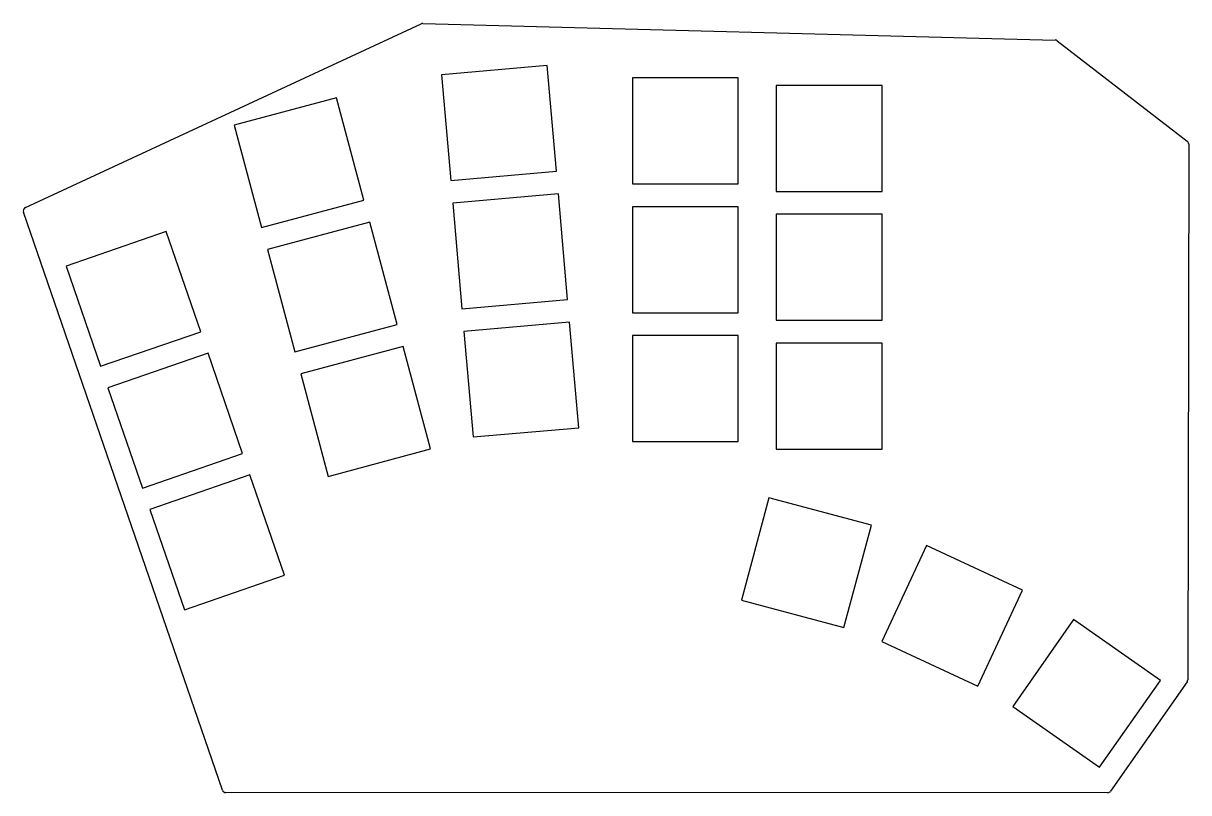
# Model space of a CAD drawing. Header units: millimetres. Extents: x -31 to 123, y -34 to 68.
import ezdxf

# ---------------------------------------------------------------- set-up
doc = ezdxf.new("R2010")
doc.units = ezdxf.units.MM

msp = doc.modelspace()

# ---------------------------------------------------------------- linework, layer by layer
for p, q in [((-30.86, 43.28), (21.4, 67.55)), ((21.62, 67.6), (105.16, 65.39)), ((105.45, 65.29), (122.63, 52.04)), ((38.06, 62.03), (24.11, 60.81)), ((39.28, 48.08), (38.06, 62.03)), ((24.11, 60.81), (25.33, 46.86)), ((63.32, 60.39), (49.32, 60.39)), ((49.32, 60.39), (49.32, 46.39)), ((63.32, 46.39), (63.32, 60.39)), ((82.32, 59.39), (68.32, 59.39)), ((68.32, 59.39), (68.32, 45.39)), ((82.32, 45.39), (82.32, 59.39)), ((10.24, 57.78), (-3.28, 54.16)), ((13.86, 44.26), (10.24, 57.78)), ((-3.28, 54.16), (0.34, 40.63)), ((122.82, 51.64), (122.69, -19.07)), ((25.33, 46.86), (39.28, 48.08)), ((49.32, 46.39), (63.32, 46.39)), ((39.54, 45.09), (25.59, 43.87)), ((40.76, 31.14), (39.54, 45.09)), ((68.32, 45.39), (82.32, 45.39)), ((0.34, 40.63), (13.86, 44.26)), ((25.59, 43.87), (26.81, 29.92)), ((63.32, 43.39), (49.32, 43.39)), ((49.32, 43.39), (49.32, 29.39)), ((63.32, 29.39), (63.32, 43.39)), ((-4.85, -33.63), (-31.12, 42.67)), ((82.32, 42.39), (68.32, 42.39)), ((68.32, 42.39), (68.32, 28.39)), ((82.32, 28.39), (82.32, 42.39)), ((-12.26, 40.12), (-25.5, 35.56)), ((-7.71, 26.88), (-12.26, 40.12)), ((14.64, 41.36), (1.12, 37.73)), ((18.26, 27.83), (14.64, 41.36)), ((1.12, 37.73), (4.74, 24.21)), ((-25.5, 35.56), (-20.94, 22.32)), ((26.81, 29.92), (40.76, 31.14)), ((49.32, 29.39), (63.32, 29.39)), ((4.74, 24.21), (18.26, 27.83)), ((41.02, 28.15), (27.07, 26.93)), ((42.24, 14.21), (41.02, 28.15)), ((68.32, 28.39), (82.32, 28.39)), ((-20.94, 22.32), (-7.71, 26.88)), ((27.07, 26.93), (28.29, 12.99)), ((63.32, 26.39), (49.32, 26.39)), ((49.32, 26.39), (49.32, 12.39)), ((63.32, 12.39), (63.32, 26.39)), ((19.04, 24.94), (5.52, 21.31)), ((22.66, 11.41), (19.04, 24.94)), ((82.32, 25.39), (68.32, 25.39)), ((68.32, 25.39), (68.32, 11.39)), ((82.32, 11.39), (82.32, 25.39)), ((-6.73, 24.05), (-19.97, 19.49)), ((-2.17, 10.81), (-6.73, 24.05)), ((5.52, 21.31), (9.14, 7.79)), ((-19.97, 19.49), (-15.41, 6.25)), ((28.29, 12.99), (42.24, 14.21)), ((49.32, 12.39), (63.32, 12.39)), ((-15.41, 6.25), (-2.17, 10.81)), ((9.14, 7.79), (22.66, 11.41)), ((68.32, 11.39), (82.32, 11.39)), ((-1.2, 7.97), (-14.43, 3.41)), ((3.36, -5.27), (-1.2, 7.97)), ((67.37, 4.96), (63.75, -8.56)), ((80.9, 1.34), (67.37, 4.96)), ((-14.43, 3.41), (-9.87, -9.82)), ((77.27, -12.18), (80.9, 1.34)), ((88.2, -1.32), (82.28, -14.01)), ((100.88, -7.23), (88.2, -1.32)), ((-9.87, -9.82), (3.36, -5.27)), ((94.97, -19.92), (100.88, -7.23)), ((63.75, -8.56), (77.27, -12.18)), ((107.61, -11.12), (99.58, -22.59)), ((119.08, -19.15), (107.61, -11.12)), ((82.28, -14.01), (94.97, -19.92)), ((111.05, -30.62), (119.08, -19.15)), ((122.6, -19.36), (112.51, -33.76)), ((99.58, -22.59), (111.05, -30.62)), ((112.1, -33.98), (-4.38, -33.97))]:
    msp.add_line(p, q)
for centre, start, end in [((21.61, 67.1), 88.4871, 114.9119), ((105.15, 64.9), 52.3524, 88.4871), ((122.32, 51.65), 359.8909, 52.3524), ((-30.65, 42.83), 114.9119, 199), ((122.19, -19.07), 325, 359.8909), ((-4.38, -33.47), 199, 269.995), ((112.1, -33.48), 269.995, 325)]:
    msp.add_arc(centre, 0.5, start, end)

doc.saveas('drawing.dxf')
